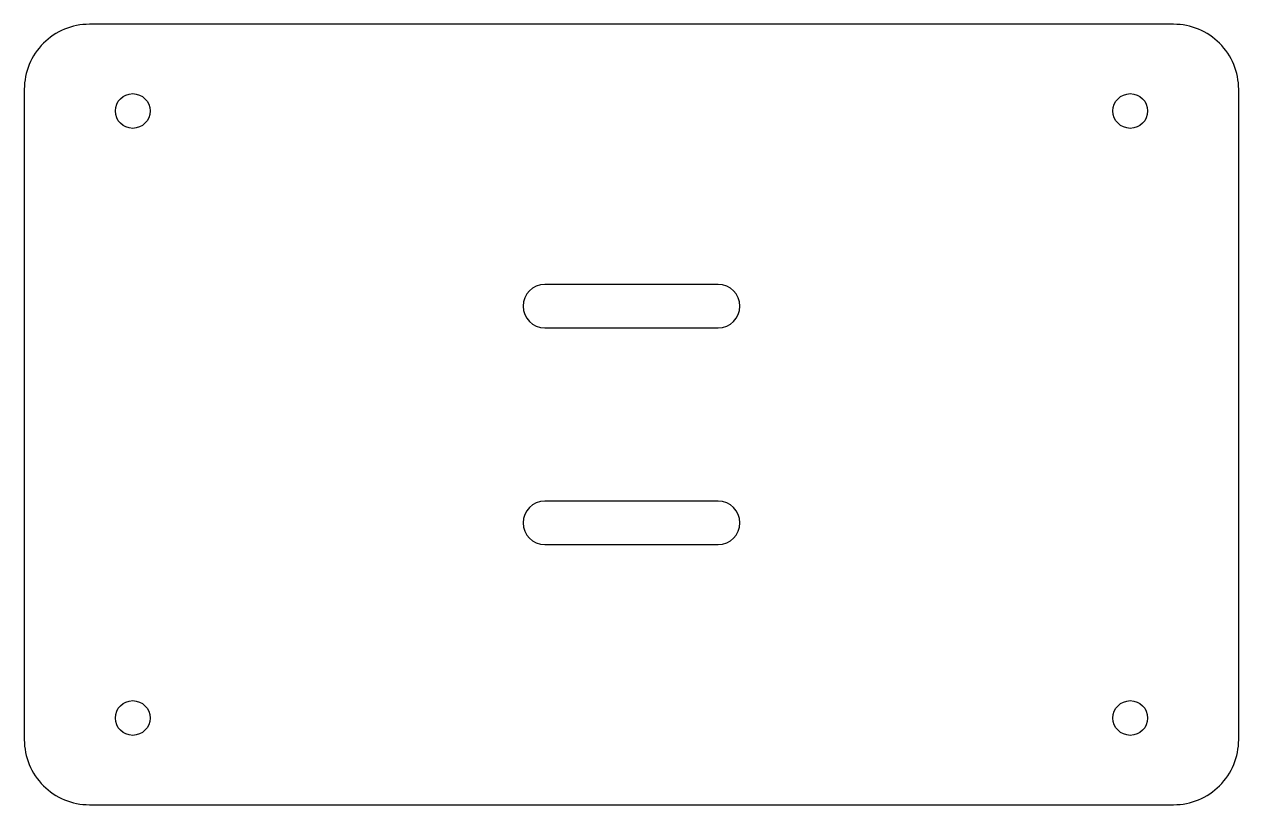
# Model space of a CAD drawing. Header units: millimetres. Extents: x -140 to 140, y -90 to 90.
import ezdxf

# ---------------------------------------------------------------- set-up
doc = ezdxf.new("R2010")
doc.units = ezdxf.units.MM
doc.layers.get('0').update_dxf_attribs({"linetype": 'CONTINUOUS'})

msp = doc.modelspace()

# ---------------------------------------------------------------- linework, layer by layer
for points in [[(-125, -90), (125, -90, 0.414214), (140, -75), (140, 75, 0.414214), (125, 90), (-125, 90, 0.414214), (-140, 75), (-140, -75, 0.414214)], [(-20, 20), (20, 20, 1), (20, 30), (-20, 30, 1)], [(-20, -30), (20, -30, 1), (20, -20), (-20, -20, 1)]]:
    msp.add_lwpolyline(points, format="xyb", close=True)
for centre in [(-115, 70), (115, 70), (-115, -70), (115, -70)]:
    msp.add_circle(centre, 4)

doc.saveas('drawing.dxf')
